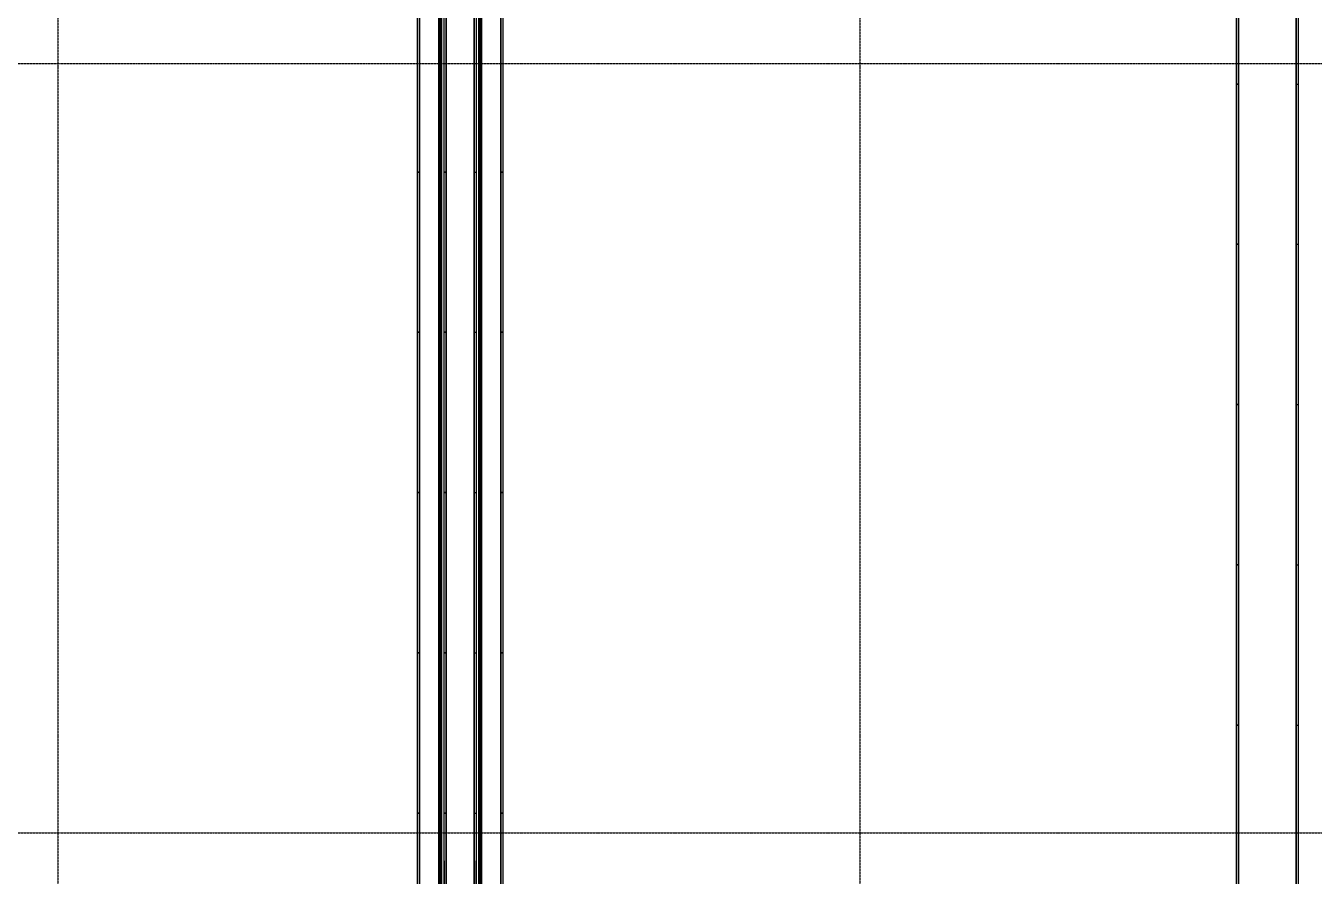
# Model space of a CAD drawing. Header units: inches. Extents: x -21257 to 11444, y 0 to 8704.
# Drawn here: x 4504 to 5468, y 5811 to 6448 of the extents above; entities that cross this region are included whole.
import ezdxf

# ---------------------------------------------------------------- set-up
doc = ezdxf.new("R2010")
doc.units = ezdxf.units.IN
doc.header["$MEASUREMENT"] = 0
doc.linetypes.add('CENTER2', pattern=[1.125, 0.75, -0.125, 0.125, -0.125])
for name, color, linetype in [('100-CONV-LAYOUT', 3, 'Continuous'), ('1000-CONV-LAYOUT', 30, 'Continuous'), ('1000-CONV-LAYOUT-UPPER', 30, 'Continuous'), ('200-CONV-LAYOUT', 4, 'Continuous'), ('300-CONV-LAYOUT', 6, 'Continuous'), ('Bldg_Cline', 8, 'CENTER2')]:
    doc.layers.add(name, color=color, linetype=linetype)

# ---------------------------------------------------------------- blocks, each defined once
blk = doc.blocks.new('Promise-US15-100330-00-10-003 Bldg Colums')
at = {"layer": 'Bldg_Cline'}
for p, q in [((3600, 7192), (3600, 8)), ((4200, 7192), (4200, 8)), ((72, 5904), (6000, 5904)), ((72, 5328), (6000, 5328))]:
    blk.add_line(p, q, dxfattribs=at)

msp = doc.modelspace()

# ---------------------------------------------------------------- linework, layer by layer
at = {"layer": '100-CONV-LAYOUT', "linetype": 'Continuous'}
for p, q in [((4817.06, 6338.27, 29.99), (4818.56, 6338.27, 29.99)), ((4818.56, 6338.27, 23.49), (4817.06, 6338.27, 23.49)), ((4818.56, 6338.27, 29.99), (4818.56, 6338.27, 23.49)), ((4839.56, 6338.27, 29.99), (4841.06, 6338.27, 29.99)), ((4839.56, 6338.27, 29.99), (4839.56, 6338.27, 23.49)), ((4839.56, 6338.27, 23.49), (4841.06, 6338.27, 23.49)), ((4817.06, 6218.27, 30), (4818.56, 6218.27, 30)), ((4818.56, 6218.27, 23.5), (4817.06, 6218.27, 23.5)), ((4818.56, 6218.27, 30), (4818.56, 6218.27, 23.5)), ((4839.56, 6218.27, 30), (4841.06, 6218.27, 30)), ((4839.56, 6218.27, 30), (4839.56, 6218.27, 23.5)), ((4839.56, 6218.27, 23.5), (4841.06, 6218.27, 23.5)), ((4817.06, 6098.27, 30), (4818.56, 6098.27, 30)), ((4818.56, 6098.27, 23.5), (4817.06, 6098.27, 23.5)), ((4818.56, 6098.27, 30), (4818.56, 6098.27, 23.5)), ((4839.56, 6098.27, 30), (4841.06, 6098.27, 30)), ((4839.56, 6098.27, 30), (4839.56, 6098.27, 23.5)), ((4839.56, 6098.27, 23.5), (4841.06, 6098.27, 23.5)), ((4817.06, 5978.27, 30), (4818.56, 5978.27, 30)), ((4818.56, 5978.27, 23.5), (4817.06, 5978.27, 23.5)), ((4818.56, 5978.27, 30), (4818.56, 5978.27, 23.5)), ((4839.56, 5978.27, 30), (4841.06, 5978.27, 30)), ((4839.56, 5978.27, 30), (4839.56, 5978.27, 23.5)), ((4839.56, 5978.27, 23.5), (4841.06, 5978.27, 23.5)), ((4817.06, 5858.27, 30), (4818.56, 5858.27, 30)), ((4818.56, 5858.27, 23.5), (4817.06, 5858.27, 23.5)), ((4818.56, 5858.27, 30), (4818.56, 5858.27, 23.5)), ((4839.56, 5858.27, 30), (4841.06, 5858.27, 30)), ((4839.56, 5858.27, 30), (4839.56, 5858.27, 23.5)), ((4839.56, 5858.27, 23.5), (4841.06, 5858.27, 23.5))]:
    msp.add_line(p, q, dxfattribs=at)
at = {"layer": '100-CONV-LAYOUT'}
for points in [[(4817.06, 4778.27, 23.5), (4817.06, 7238.27, 23.49), (4818.56, 7238.27, 23.49), (4818.56, 4778.27, 23.5)], [(4817.06, 4778.27, 30), (4817.06, 7238.27, 29.99), (4818.56, 7238.27, 29.99), (4818.56, 4778.27, 30)], [(4818.56, 4778.27, 30), (4818.56, 7238.27, 29.99), (4839.56, 7238.27, 29.99), (4839.56, 4778.27, 30)], [(4818.56, 4778.27, 30), (4818.56, 7238.27, 29.99), (4818.56, 7238.27, 23.49), (4818.56, 4778.27, 23.5)], [(4839.56, 4778.27, 30), (4839.56, 7238.27, 29.99), (4839.56, 7238.27, 23.49), (4839.56, 4778.27, 23.5)], [(4839.56, 4778.27, 23.5), (4839.56, 7238.27, 23.49), (4841.06, 7238.27, 23.49), (4841.06, 4778.27, 23.5)], [(4839.56, 4778.27, 30), (4839.56, 7238.27, 29.99), (4841.06, 7238.27, 29.99), (4841.06, 4778.27, 30)], [(4797.06, 4778.27, 26.5), (4797.06, 7154.27, 26.49), (4798.56, 7154.27, 26.49), (4798.56, 4778.27, 26.5)], [(4797.06, 4778.27, 30), (4797.06, 7154.27, 29.99), (4798.56, 7154.27, 29.99), (4798.56, 4778.27, 30)], [(4798.56, 4778.27, 30), (4798.56, 7154.27, 29.99), (4813.56, 7154.27, 29.99), (4813.56, 4778.27, 30)], [(4798.56, 4778.27, 30), (4798.56, 7154.27, 29.99), (4798.56, 7154.27, 26.49), (4798.56, 4778.27, 26.5)], [(4813.56, 4778.27, 30), (4813.56, 7154.27, 29.99), (4813.56, 7154.27, 26.49), (4813.56, 4778.27, 26.5)], [(4813.56, 4778.27, 26.5), (4813.56, 7154.27, 26.49), (4815.06, 7154.27, 26.49), (4815.06, 4778.27, 26.5)], [(4813.56, 4778.27, 30), (4813.56, 7154.27, 29.99), (4815.06, 7154.27, 29.99), (4815.06, 4778.27, 30)], [(4843.06, 4778.27, 26.5), (4843.06, 7154.27, 26.49), (4844.56, 7154.27, 26.49), (4844.56, 4778.27, 26.5)], [(4843.06, 4778.27, 30), (4843.06, 7154.27, 29.99), (4844.56, 7154.27, 29.99), (4844.56, 4778.27, 30)], [(4844.56, 4778.27, 30), (4844.56, 7154.27, 29.99), (4859.56, 7154.27, 29.99), (4859.56, 4778.27, 30)], [(4844.56, 4778.27, 30), (4844.56, 7154.27, 29.99), (4844.56, 7154.27, 26.49), (4844.56, 4778.27, 26.5)], [(4859.56, 4778.27, 30), (4859.56, 7154.27, 29.99), (4859.56, 7154.27, 26.49), (4859.56, 4778.27, 26.5)], [(4859.56, 4778.27, 26.5), (4859.56, 7154.27, 26.49), (4861.06, 7154.27, 26.49), (4861.06, 4778.27, 26.5)], [(4859.56, 4778.27, 30), (4859.56, 7154.27, 29.99), (4861.06, 7154.27, 29.99), (4861.06, 4778.27, 30)], [(4797.06, 6338.27, 29.99), (4797.06, 6338.27, 26.49), (4798.56, 6338.27, 26.49), (4798.56, 6338.27, 29.99)], [(4813.56, 6338.27, 29.99), (4813.56, 6338.27, 26.49), (4815.06, 6338.27, 26.49), (4815.06, 6338.27, 29.99)], [(4843.06, 6338.27, 29.99), (4843.06, 6338.27, 26.49), (4844.56, 6338.27, 26.49), (4844.56, 6338.27, 29.99)], [(4859.56, 6338.27, 29.99), (4859.56, 6338.27, 26.49), (4861.06, 6338.27, 26.49), (4861.06, 6338.27, 29.99)], [(4797.06, 6218.27, 30), (4797.06, 6218.27, 26.5), (4798.56, 6218.27, 26.5), (4798.56, 6218.27, 30)], [(4813.56, 6218.27, 30), (4813.56, 6218.27, 26.5), (4815.06, 6218.27, 26.5), (4815.06, 6218.27, 30)], [(4843.06, 6218.27, 30), (4843.06, 6218.27, 26.5), (4844.56, 6218.27, 26.5), (4844.56, 6218.27, 30)], [(4859.56, 6218.27, 30), (4859.56, 6218.27, 26.5), (4861.06, 6218.27, 26.5), (4861.06, 6218.27, 30)], [(4797.06, 6098.27, 30), (4797.06, 6098.27, 26.5), (4798.56, 6098.27, 26.5), (4798.56, 6098.27, 30)], [(4813.56, 6098.27, 30), (4813.56, 6098.27, 26.5), (4815.06, 6098.27, 26.5), (4815.06, 6098.27, 30)], [(4843.06, 6098.27, 30), (4843.06, 6098.27, 26.5), (4844.56, 6098.27, 26.5), (4844.56, 6098.27, 30)], [(4859.56, 6098.27, 30), (4859.56, 6098.27, 26.5), (4861.06, 6098.27, 26.5), (4861.06, 6098.27, 30)], [(4797.06, 5978.27, 30), (4797.06, 5978.27, 26.5), (4798.56, 5978.27, 26.5), (4798.56, 5978.27, 30)], [(4813.56, 5978.27, 30), (4813.56, 5978.27, 26.5), (4815.06, 5978.27, 26.5), (4815.06, 5978.27, 30)], [(4843.06, 5978.27, 30), (4843.06, 5978.27, 26.5), (4844.56, 5978.27, 26.5), (4844.56, 5978.27, 30)], [(4859.56, 5978.27, 30), (4859.56, 5978.27, 26.5), (4861.06, 5978.27, 26.5), (4861.06, 5978.27, 30)], [(4797.06, 5858.27, 30), (4797.06, 5858.27, 26.5), (4798.56, 5858.27, 26.5), (4798.56, 5858.27, 30)], [(4813.56, 5858.27, 30), (4813.56, 5858.27, 26.5), (4815.06, 5858.27, 26.5), (4815.06, 5858.27, 30)], [(4843.06, 5858.27, 30), (4843.06, 5858.27, 26.5), (4844.56, 5858.27, 26.5), (4844.56, 5858.27, 30)], [(4859.56, 5858.27, 30), (4859.56, 5858.27, 26.5), (4861.06, 5858.27, 26.5), (4861.06, 5858.27, 30)]]:
    msp.add_3dface(points, dxfattribs=at)
at = {"layer": '1000-CONV-LAYOUT', "linetype": 'Continuous'}
for p, q in [((4814.6, 6437.26, 69), (4813.1, 6437.26, 69)), ((4814.6, 6437.26, 65), (4813.1, 6437.26, 65)), ((4814.6, 6437.26, 69), (4814.6, 6437.26, 65)), ((4845.1, 6437.26, 69), (4843.6, 6437.26, 69)), ((4843.6, 6437.26, 69), (4843.6, 6437.26, 65)), ((4843.6, 6437.26, 65), (4845.1, 6437.26, 65)), ((5410.1, 6404.15, 336), (5411.6, 6404.15, 336)), ((5411.6, 6404.15, 328.5), (5410.1, 6404.15, 328.5)), ((5411.6, 6404.15, 336), (5411.6, 6404.15, 328.5)), ((5454.6, 6404.15, 336), (5456.1, 6404.15, 336)), ((5454.6, 6404.15, 336), (5454.6, 6404.15, 328.5)), ((5454.6, 6404.15, 328.5), (5456.1, 6404.15, 328.5)), ((4814.6, 6317.26, 69), (4813.1, 6317.26, 69)), ((4814.6, 6317.26, 65), (4813.1, 6317.26, 65)), ((4814.6, 6317.26, 69), (4814.6, 6317.26, 65)), ((4845.1, 6317.26, 69), (4843.6, 6317.26, 69)), ((4843.6, 6317.26, 69), (4843.6, 6317.26, 65)), ((4843.6, 6317.26, 65), (4845.1, 6317.26, 65)), ((5410.1, 6284.15, 336), (5411.6, 6284.15, 336)), ((5411.6, 6284.15, 328.5), (5410.1, 6284.15, 328.5)), ((5411.6, 6284.15, 336), (5411.6, 6284.15, 328.5)), ((5454.6, 6284.15, 336), (5456.1, 6284.15, 336)), ((5454.6, 6284.15, 336), (5454.6, 6284.15, 328.5)), ((5454.6, 6284.15, 328.5), (5456.1, 6284.15, 328.5)), ((4814.6, 6197.26, 69), (4813.1, 6197.26, 69)), ((4814.6, 6197.26, 65), (4813.1, 6197.26, 65)), ((4814.6, 6197.26, 69), (4814.6, 6197.26, 65)), ((4845.1, 6197.26, 69), (4843.6, 6197.26, 69)), ((4843.6, 6197.26, 69), (4843.6, 6197.26, 65)), ((4843.6, 6197.26, 65), (4845.1, 6197.26, 65)), ((5410.1, 6164.15, 336), (5411.6, 6164.15, 336)), ((5411.6, 6164.15, 328.5), (5410.1, 6164.15, 328.5)), ((5411.6, 6164.15, 336), (5411.6, 6164.15, 328.5)), ((5454.6, 6164.15, 336), (5456.1, 6164.15, 336)), ((5454.6, 6164.15, 336), (5454.6, 6164.15, 328.5)), ((5454.6, 6164.15, 328.5), (5456.1, 6164.15, 328.5)), ((4814.6, 6077.26, 69), (4813.1, 6077.26, 69)), ((4814.6, 6077.26, 65), (4813.1, 6077.26, 65)), ((4814.6, 6077.26, 69), (4814.6, 6077.26, 65)), ((4845.1, 6077.26, 69), (4843.6, 6077.26, 69)), ((4843.6, 6077.26, 69), (4843.6, 6077.26, 65)), ((4843.6, 6077.26, 65), (4845.1, 6077.26, 65)), ((5410.1, 6044.15, 336), (5411.6, 6044.15, 336)), ((5411.6, 6044.15, 328.5), (5410.1, 6044.15, 328.5)), ((5411.6, 6044.15, 336), (5411.6, 6044.15, 328.5)), ((5454.6, 6044.15, 336), (5456.1, 6044.15, 336)), ((5454.6, 6044.15, 336), (5454.6, 6044.15, 328.5)), ((5454.6, 6044.15, 328.5), (5456.1, 6044.15, 328.5)), ((4814.6, 5957.26, 69), (4813.1, 5957.26, 69)), ((4814.6, 5957.26, 65), (4813.1, 5957.26, 65)), ((4814.6, 5957.26, 69), (4814.6, 5957.26, 65)), ((4845.1, 5957.26, 69), (4843.6, 5957.26, 69)), ((4843.6, 5957.26, 69), (4843.6, 5957.26, 65)), ((4843.6, 5957.26, 65), (4845.1, 5957.26, 65)), ((5410.1, 5924.15, 336), (5411.6, 5924.15, 336)), ((5411.6, 5924.15, 328.5), (5410.1, 5924.15, 328.5)), ((5411.6, 5924.15, 336), (5411.6, 5924.15, 328.5)), ((5454.6, 5924.15, 336), (5456.1, 5924.15, 336)), ((5454.6, 5924.15, 336), (5454.6, 5924.15, 328.5)), ((5454.6, 5924.15, 328.5), (5456.1, 5924.15, 328.5)), ((4814.6, 5837.26, 69), (4813.1, 5837.26, 69)), ((4814.6, 5837.26, 65), (4813.1, 5837.26, 65)), ((4814.6, 5837.26, 69), (4814.6, 5837.26, 65)), ((4845.1, 5837.26, 69), (4843.6, 5837.26, 69)), ((4843.6, 5837.26, 69), (4843.6, 5837.26, 65)), ((4843.6, 5837.26, 65), (4845.1, 5837.26, 65))]:
    msp.add_line(p, q, dxfattribs=at)
at = {"layer": '1000-CONV-LAYOUT'}
for points in [[(4814.6, 7157.26, 69), (4814.6, 4901.26, 69), (4813.1, 4901.26, 69), (4813.1, 7157.26, 69)], [(4814.6, 7157.26, 65), (4814.6, 4901.26, 65), (4813.1, 4901.26, 65), (4813.1, 7157.26, 65)], [(4814.6, 7157.26, 69), (4814.6, 4901.26, 69), (4814.6, 4901.26, 65), (4814.6, 7157.26, 65)], [(4843.6, 7157.26, 69), (4843.6, 4901.26, 69), (4814.6, 4901.26, 69), (4814.6, 7157.26, 69)], [(4845.1, 7157.26, 69), (4845.1, 4901.26, 69), (4843.6, 4901.26, 69), (4843.6, 7157.26, 69)], [(4845.1, 7157.26, 65), (4845.1, 4901.26, 65), (4843.6, 4901.26, 65), (4843.6, 7157.26, 65)], [(4843.6, 7157.26, 69), (4843.6, 4901.26, 69), (4843.6, 4901.26, 65), (4843.6, 7157.26, 65)], [(5410.1, 4124.15, 328.5), (5410.1, 6524.15, 328.5), (5411.6, 6524.15, 328.5), (5411.6, 4124.15, 328.5)], [(5410.1, 4124.15, 336), (5410.1, 6524.15, 336), (5411.6, 6524.15, 336), (5411.6, 4124.15, 336)], [(5411.6, 4124.15, 336), (5411.6, 6524.15, 336), (5454.6, 6524.15, 336), (5454.6, 4124.15, 336)], [(5411.6, 4124.15, 336), (5411.6, 6524.15, 336), (5411.6, 6524.15, 328.5), (5411.6, 4124.15, 328.5)], [(5454.6, 4124.15, 336), (5454.6, 6524.15, 336), (5454.6, 6524.15, 328.5), (5454.6, 4124.15, 328.5)], [(5454.6, 4124.15, 328.5), (5454.6, 6524.15, 328.5), (5456.1, 6524.15, 328.5), (5456.1, 4124.15, 328.5)], [(5454.6, 4124.15, 336), (5454.6, 6524.15, 336), (5456.1, 6524.15, 336), (5456.1, 4124.15, 336)]]:
    msp.add_3dface(points, dxfattribs=at)
at = {"layer": '1000-CONV-LAYOUT-UPPER', "linetype": 'Continuous'}
for p, q in [((4814.6, 6437.26, 177), (4813.1, 6437.26, 177)), ((4814.6, 6437.26, 173), (4813.1, 6437.26, 173)), ((4814.6, 6437.26, 177), (4814.6, 6437.26, 173)), ((4845.1, 6437.26, 177), (4843.6, 6437.26, 177)), ((4843.6, 6437.26, 177), (4843.6, 6437.26, 173)), ((4843.6, 6437.26, 173), (4845.1, 6437.26, 173)), ((4814.6, 6317.26, 177), (4813.1, 6317.26, 177)), ((4814.6, 6317.26, 173), (4813.1, 6317.26, 173)), ((4814.6, 6317.26, 177), (4814.6, 6317.26, 173)), ((4845.1, 6317.26, 177), (4843.6, 6317.26, 177)), ((4843.6, 6317.26, 177), (4843.6, 6317.26, 173)), ((4843.6, 6317.26, 173), (4845.1, 6317.26, 173)), ((4814.6, 6197.26, 177), (4813.1, 6197.26, 177)), ((4814.6, 6197.26, 173), (4813.1, 6197.26, 173)), ((4814.6, 6197.26, 177), (4814.6, 6197.26, 173)), ((4845.1, 6197.26, 177), (4843.6, 6197.26, 177)), ((4843.6, 6197.26, 177), (4843.6, 6197.26, 173)), ((4843.6, 6197.26, 173), (4845.1, 6197.26, 173)), ((4814.6, 6077.26, 177), (4813.1, 6077.26, 177)), ((4814.6, 6077.26, 173), (4813.1, 6077.26, 173)), ((4814.6, 6077.26, 177), (4814.6, 6077.26, 173)), ((4845.1, 6077.26, 177), (4843.6, 6077.26, 177)), ((4843.6, 6077.26, 177), (4843.6, 6077.26, 173)), ((4843.6, 6077.26, 173), (4845.1, 6077.26, 173)), ((4814.6, 5957.26, 177), (4813.1, 5957.26, 177)), ((4814.6, 5957.26, 173), (4813.1, 5957.26, 173)), ((4814.6, 5957.26, 177), (4814.6, 5957.26, 173)), ((4845.1, 5957.26, 177), (4843.6, 5957.26, 177)), ((4843.6, 5957.26, 177), (4843.6, 5957.26, 173)), ((4843.6, 5957.26, 173), (4845.1, 5957.26, 173)), ((4814.6, 5837.26, 177), (4813.1, 5837.26, 177)), ((4814.6, 5837.26, 173), (4813.1, 5837.26, 173)), ((4814.6, 5837.26, 177), (4814.6, 5837.26, 173)), ((4845.1, 5837.26, 177), (4843.6, 5837.26, 177)), ((4843.6, 5837.26, 177), (4843.6, 5837.26, 173)), ((4843.6, 5837.26, 173), (4845.1, 5837.26, 173))]:
    msp.add_line(p, q, dxfattribs=at)
at = {"layer": '1000-CONV-LAYOUT-UPPER'}
for points in [[(4814.6, 7157.26, 173), (4814.6, 4733.26, 173), (4813.1, 4733.26, 173), (4813.1, 7157.26, 173)], [(4814.6, 7157.26, 177), (4814.6, 4733.26, 177), (4813.1, 4733.26, 177), (4813.1, 7157.26, 177)], [(4843.6, 7157.26, 177), (4843.6, 4733.26, 177), (4814.6, 4733.26, 177), (4814.6, 7157.26, 177)], [(4814.6, 7157.26, 177), (4814.6, 4733.26, 177), (4814.6, 4733.26, 173), (4814.6, 7157.26, 173)], [(4843.6, 7157.26, 177), (4843.6, 4733.26, 177), (4843.6, 4733.26, 173), (4843.6, 7157.26, 173)], [(4845.1, 7157.26, 173), (4845.1, 4733.26, 173), (4843.6, 4733.26, 173), (4843.6, 7157.26, 173)], [(4845.1, 7157.26, 177), (4845.1, 4733.26, 177), (4843.6, 4733.26, 177), (4843.6, 7157.26, 177)]]:
    msp.add_3dface(points, dxfattribs=at)
at = {"layer": '200-CONV-LAYOUT', "linetype": 'Continuous'}
for p, q in [((4817.06, 6338.27, 137.99), (4818.56, 6338.27, 137.99)), ((4818.56, 6338.27, 131.49), (4817.06, 6338.27, 131.49)), ((4818.56, 6338.27, 137.99), (4818.56, 6338.27, 131.49)), ((4839.56, 6338.27, 137.99), (4841.06, 6338.27, 137.99)), ((4839.56, 6338.27, 137.99), (4839.56, 6338.27, 131.49)), ((4839.56, 6338.27, 131.49), (4841.06, 6338.27, 131.49)), ((4817.06, 6218.27, 138), (4818.56, 6218.27, 138)), ((4818.56, 6218.27, 131.5), (4817.06, 6218.27, 131.5)), ((4818.56, 6218.27, 138), (4818.56, 6218.27, 131.5)), ((4839.56, 6218.27, 138), (4841.06, 6218.27, 138)), ((4839.56, 6218.27, 138), (4839.56, 6218.27, 131.5)), ((4839.56, 6218.27, 131.5), (4841.06, 6218.27, 131.5)), ((4817.06, 6098.27, 138), (4818.56, 6098.27, 138)), ((4818.56, 6098.27, 131.5), (4817.06, 6098.27, 131.5)), ((4818.56, 6098.27, 138), (4818.56, 6098.27, 131.5)), ((4839.56, 6098.27, 138), (4841.06, 6098.27, 138)), ((4839.56, 6098.27, 138), (4839.56, 6098.27, 131.5)), ((4839.56, 6098.27, 131.5), (4841.06, 6098.27, 131.5)), ((4817.06, 5978.27, 138), (4818.56, 5978.27, 138)), ((4818.56, 5978.27, 131.5), (4817.06, 5978.27, 131.5)), ((4818.56, 5978.27, 138), (4818.56, 5978.27, 131.5)), ((4839.56, 5978.27, 138), (4841.06, 5978.27, 138)), ((4839.56, 5978.27, 138), (4839.56, 5978.27, 131.5)), ((4839.56, 5978.27, 131.5), (4841.06, 5978.27, 131.5)), ((4817.06, 5858.27, 138), (4818.56, 5858.27, 138)), ((4818.56, 5858.27, 131.5), (4817.06, 5858.27, 131.5)), ((4818.56, 5858.27, 138), (4818.56, 5858.27, 131.5)), ((4839.56, 5858.27, 138), (4841.06, 5858.27, 138)), ((4839.56, 5858.27, 138), (4839.56, 5858.27, 131.5)), ((4839.56, 5858.27, 131.5), (4841.06, 5858.27, 131.5))]:
    msp.add_line(p, q, dxfattribs=at)
at = {"layer": '200-CONV-LAYOUT'}
for points in [[(4817.06, 4778.27, 131.5), (4817.06, 7058.27, 131.49), (4818.56, 7058.27, 131.49), (4818.56, 4778.27, 131.5)], [(4817.06, 4778.27, 138), (4817.06, 7058.27, 137.99), (4818.56, 7058.27, 137.99), (4818.56, 4778.27, 138)], [(4818.56, 4778.27, 138), (4818.56, 7058.27, 137.99), (4839.56, 7058.27, 137.99), (4839.56, 4778.27, 138)], [(4818.56, 4778.27, 138), (4818.56, 7058.27, 137.99), (4818.56, 7058.27, 131.49), (4818.56, 4778.27, 131.5)], [(4839.56, 4778.27, 138), (4839.56, 7058.27, 137.99), (4839.56, 7058.27, 131.49), (4839.56, 4778.27, 131.5)], [(4839.56, 4778.27, 131.5), (4839.56, 7058.27, 131.49), (4841.06, 7058.27, 131.49), (4841.06, 4778.27, 131.5)], [(4839.56, 4778.27, 138), (4839.56, 7058.27, 137.99), (4841.06, 7058.27, 137.99), (4841.06, 4778.27, 138)], [(4797.06, 4778.27, 134.5), (4797.06, 7010.27, 134.49), (4798.56, 7010.27, 134.49), (4798.56, 4778.27, 134.5)], [(4797.06, 4778.27, 138), (4797.06, 7010.27, 137.99), (4798.56, 7010.27, 137.99), (4798.56, 4778.27, 138)], [(4798.56, 4778.27, 138), (4798.56, 7010.27, 137.99), (4813.56, 7010.27, 137.99), (4813.56, 4778.27, 138)], [(4798.56, 4778.27, 138), (4798.56, 7010.27, 137.99), (4798.56, 7010.27, 134.49), (4798.56, 4778.27, 134.5)], [(4813.56, 4778.27, 138), (4813.56, 7010.27, 137.99), (4813.56, 7010.27, 134.49), (4813.56, 4778.27, 134.5)], [(4813.56, 4778.27, 134.5), (4813.56, 7010.27, 134.49), (4815.06, 7010.27, 134.49), (4815.06, 4778.27, 134.5)], [(4813.56, 4778.27, 138), (4813.56, 7010.27, 137.99), (4815.06, 7010.27, 137.99), (4815.06, 4778.27, 138)], [(4843.06, 4778.27, 134.5), (4843.06, 7010.27, 134.49), (4844.56, 7010.27, 134.49), (4844.56, 4778.27, 134.5)], [(4843.06, 4778.27, 138), (4843.06, 7010.27, 137.99), (4844.56, 7010.27, 137.99), (4844.56, 4778.27, 138)], [(4844.56, 4778.27, 138), (4844.56, 7010.27, 137.99), (4859.56, 7010.27, 137.99), (4859.56, 4778.27, 138)], [(4844.56, 4778.27, 138), (4844.56, 7010.27, 137.99), (4844.56, 7010.27, 134.49), (4844.56, 4778.27, 134.5)], [(4859.56, 4778.27, 138), (4859.56, 7010.27, 137.99), (4859.56, 7010.27, 134.49), (4859.56, 4778.27, 134.5)], [(4859.56, 4778.27, 134.5), (4859.56, 7010.27, 134.49), (4861.06, 7010.27, 134.49), (4861.06, 4778.27, 134.5)], [(4859.56, 4778.27, 138), (4859.56, 7010.27, 137.99), (4861.06, 7010.27, 137.99), (4861.06, 4778.27, 138)], [(4797.06, 6338.27, 137.99), (4797.06, 6338.27, 134.49), (4798.56, 6338.27, 134.49), (4798.56, 6338.27, 137.99)], [(4813.56, 6338.27, 137.99), (4813.56, 6338.27, 134.49), (4815.06, 6338.27, 134.49), (4815.06, 6338.27, 137.99)], [(4843.06, 6338.27, 137.99), (4843.06, 6338.27, 134.49), (4844.56, 6338.27, 134.49), (4844.56, 6338.27, 137.99)], [(4859.56, 6338.27, 137.99), (4859.56, 6338.27, 134.49), (4861.06, 6338.27, 134.49), (4861.06, 6338.27, 137.99)], [(4797.06, 6218.27, 138), (4797.06, 6218.27, 134.5), (4798.56, 6218.27, 134.5), (4798.56, 6218.27, 138)], [(4813.56, 6218.27, 138), (4813.56, 6218.27, 134.5), (4815.06, 6218.27, 134.5), (4815.06, 6218.27, 138)], [(4843.06, 6218.27, 138), (4843.06, 6218.27, 134.5), (4844.56, 6218.27, 134.5), (4844.56, 6218.27, 138)], [(4859.56, 6218.27, 138), (4859.56, 6218.27, 134.5), (4861.06, 6218.27, 134.5), (4861.06, 6218.27, 138)], [(4797.06, 6098.27, 138), (4797.06, 6098.27, 134.5), (4798.56, 6098.27, 134.5), (4798.56, 6098.27, 138)], [(4813.56, 6098.27, 138), (4813.56, 6098.27, 134.5), (4815.06, 6098.27, 134.5), (4815.06, 6098.27, 138)], [(4843.06, 6098.27, 138), (4843.06, 6098.27, 134.5), (4844.56, 6098.27, 134.5), (4844.56, 6098.27, 138)], [(4859.56, 6098.27, 138), (4859.56, 6098.27, 134.5), (4861.06, 6098.27, 134.5), (4861.06, 6098.27, 138)], [(4797.06, 5978.27, 138), (4797.06, 5978.27, 134.5), (4798.56, 5978.27, 134.5), (4798.56, 5978.27, 138)], [(4813.56, 5978.27, 138), (4813.56, 5978.27, 134.5), (4815.06, 5978.27, 134.5), (4815.06, 5978.27, 138)], [(4843.06, 5978.27, 138), (4843.06, 5978.27, 134.5), (4844.56, 5978.27, 134.5), (4844.56, 5978.27, 138)], [(4859.56, 5978.27, 138), (4859.56, 5978.27, 134.5), (4861.06, 5978.27, 134.5), (4861.06, 5978.27, 138)], [(4797.06, 5858.27, 138), (4797.06, 5858.27, 134.5), (4798.56, 5858.27, 134.5), (4798.56, 5858.27, 138)], [(4813.56, 5858.27, 138), (4813.56, 5858.27, 134.5), (4815.06, 5858.27, 134.5), (4815.06, 5858.27, 138)], [(4843.06, 5858.27, 138), (4843.06, 5858.27, 134.5), (4844.56, 5858.27, 134.5), (4844.56, 5858.27, 138)], [(4859.56, 5858.27, 138), (4859.56, 5858.27, 134.5), (4861.06, 5858.27, 134.5), (4861.06, 5858.27, 138)], [(4817.06, 5822.52, 131.5), (4817.06, 5822.52, 119.18), (4817.06, 5784.27, 119.18), (4817.06, 5784.27, 131.5)], [(4841.06, 5822.52, 131.5), (4841.06, 5822.52, 119.18), (4841.06, 5784.27, 119.18), (4841.06, 5784.27, 131.5)]]:
    msp.add_3dface(points, dxfattribs=at)
at = {"layer": '300-CONV-LAYOUT', "linetype": 'Continuous'}
for p, q in [((4817.06, 6338.27, 245.99), (4818.56, 6338.27, 245.99)), ((4818.56, 6338.27, 239.49), (4817.06, 6338.27, 239.49)), ((4818.56, 6338.27, 245.99), (4818.56, 6338.27, 239.49)), ((4839.56, 6338.27, 245.99), (4841.06, 6338.27, 245.99)), ((4839.56, 6338.27, 245.99), (4839.56, 6338.27, 239.49)), ((4839.56, 6338.27, 239.49), (4841.06, 6338.27, 239.49)), ((4817.06, 6218.27, 246), (4818.56, 6218.27, 246)), ((4818.56, 6218.27, 239.5), (4817.06, 6218.27, 239.5)), ((4818.56, 6218.27, 246), (4818.56, 6218.27, 239.5)), ((4839.56, 6218.27, 246), (4841.06, 6218.27, 246)), ((4839.56, 6218.27, 246), (4839.56, 6218.27, 239.5)), ((4839.56, 6218.27, 239.5), (4841.06, 6218.27, 239.5)), ((4817.06, 6098.27, 246), (4818.56, 6098.27, 246)), ((4818.56, 6098.27, 239.5), (4817.06, 6098.27, 239.5)), ((4818.56, 6098.27, 246), (4818.56, 6098.27, 239.5)), ((4839.56, 6098.27, 246), (4841.06, 6098.27, 246)), ((4839.56, 6098.27, 246), (4839.56, 6098.27, 239.5)), ((4839.56, 6098.27, 239.5), (4841.06, 6098.27, 239.5)), ((4817.06, 5978.27, 246), (4818.56, 5978.27, 246)), ((4818.56, 5978.27, 239.5), (4817.06, 5978.27, 239.5)), ((4818.56, 5978.27, 246), (4818.56, 5978.27, 239.5)), ((4839.56, 5978.27, 246), (4841.06, 5978.27, 246)), ((4839.56, 5978.27, 246), (4839.56, 5978.27, 239.5)), ((4839.56, 5978.27, 239.5), (4841.06, 5978.27, 239.5)), ((4817.06, 5858.27, 246), (4818.56, 5858.27, 246)), ((4818.56, 5858.27, 239.5), (4817.06, 5858.27, 239.5)), ((4818.56, 5858.27, 246), (4818.56, 5858.27, 239.5)), ((4839.56, 5858.27, 246), (4841.06, 5858.27, 246)), ((4839.56, 5858.27, 246), (4839.56, 5858.27, 239.5)), ((4839.56, 5858.27, 239.5), (4841.06, 5858.27, 239.5))]:
    msp.add_line(p, q, dxfattribs=at)
at = {"layer": '300-CONV-LAYOUT'}
for points in [[(4797.06, 4778.27, 242.5), (4797.06, 7058.27, 242.49), (4798.56, 7058.27, 242.49), (4798.56, 4778.27, 242.5)], [(4797.06, 4778.27, 246), (4797.06, 7058.27, 245.99), (4798.56, 7058.27, 245.99), (4798.56, 4778.27, 246)], [(4798.56, 4778.27, 246), (4798.56, 7058.27, 245.99), (4813.56, 7058.27, 245.99), (4813.56, 4778.27, 246)], [(4798.56, 4778.27, 246), (4798.56, 7058.27, 245.99), (4798.56, 7058.27, 242.49), (4798.56, 4778.27, 242.5)], [(4813.56, 4778.27, 246), (4813.56, 7058.27, 245.99), (4813.56, 7058.27, 242.49), (4813.56, 4778.27, 242.5)], [(4813.56, 4778.27, 242.5), (4813.56, 7058.27, 242.49), (4815.06, 7058.27, 242.49), (4815.06, 4778.27, 242.5)], [(4813.56, 4778.27, 246), (4813.56, 7058.27, 245.99), (4815.06, 7058.27, 245.99), (4815.06, 4778.27, 246)], [(4843.06, 4778.27, 242.5), (4843.06, 7058.27, 242.49), (4844.56, 7058.27, 242.49), (4844.56, 4778.27, 242.5)], [(4843.06, 4778.27, 246), (4843.06, 7058.27, 245.99), (4844.56, 7058.27, 245.99), (4844.56, 4778.27, 246)], [(4844.56, 4778.27, 246), (4844.56, 7058.27, 245.99), (4859.56, 7058.27, 245.99), (4859.56, 4778.27, 246)], [(4844.56, 4778.27, 246), (4844.56, 7058.27, 245.99), (4844.56, 7058.27, 242.49), (4844.56, 4778.27, 242.5)], [(4859.56, 4778.27, 246), (4859.56, 7058.27, 245.99), (4859.56, 7058.27, 242.49), (4859.56, 4778.27, 242.5)], [(4859.56, 4778.27, 242.5), (4859.56, 7058.27, 242.49), (4861.06, 7058.27, 242.49), (4861.06, 4778.27, 242.5)], [(4859.56, 4778.27, 246), (4859.56, 7058.27, 245.99), (4861.06, 7058.27, 245.99), (4861.06, 4778.27, 246)], [(4817.06, 4778.27, 239.5), (4817.06, 6818.27, 239.49), (4818.56, 6818.27, 239.49), (4818.56, 4778.27, 239.5)], [(4817.06, 4778.27, 246), (4817.06, 6818.27, 245.99), (4818.56, 6818.27, 245.99), (4818.56, 4778.27, 246)], [(4818.56, 4778.27, 246), (4818.56, 6818.27, 245.99), (4839.56, 6818.27, 245.99), (4839.56, 4778.27, 246)], [(4818.56, 4778.27, 246), (4818.56, 6818.27, 245.99), (4818.56, 6818.27, 239.49), (4818.56, 4778.27, 239.5)], [(4839.56, 4778.27, 246), (4839.56, 6818.27, 245.99), (4839.56, 6818.27, 239.49), (4839.56, 4778.27, 239.5)], [(4839.56, 4778.27, 239.5), (4839.56, 6818.27, 239.49), (4841.06, 6818.27, 239.49), (4841.06, 4778.27, 239.5)], [(4839.56, 4778.27, 246), (4839.56, 6818.27, 245.99), (4841.06, 6818.27, 245.99), (4841.06, 4778.27, 246)], [(4797.06, 6338.27, 245.99), (4797.06, 6338.27, 242.49), (4798.56, 6338.27, 242.49), (4798.56, 6338.27, 245.99)], [(4813.56, 6338.27, 245.99), (4813.56, 6338.27, 242.49), (4815.06, 6338.27, 242.49), (4815.06, 6338.27, 245.99)], [(4843.06, 6338.27, 245.99), (4843.06, 6338.27, 242.49), (4844.56, 6338.27, 242.49), (4844.56, 6338.27, 245.99)], [(4859.56, 6338.27, 245.99), (4859.56, 6338.27, 242.49), (4861.06, 6338.27, 242.49), (4861.06, 6338.27, 245.99)], [(4797.06, 6218.27, 246), (4797.06, 6218.27, 242.5), (4798.56, 6218.27, 242.5), (4798.56, 6218.27, 246)], [(4813.56, 6218.27, 246), (4813.56, 6218.27, 242.5), (4815.06, 6218.27, 242.5), (4815.06, 6218.27, 246)], [(4843.06, 6218.27, 246), (4843.06, 6218.27, 242.5), (4844.56, 6218.27, 242.5), (4844.56, 6218.27, 246)], [(4859.56, 6218.27, 246), (4859.56, 6218.27, 242.5), (4861.06, 6218.27, 242.5), (4861.06, 6218.27, 246)], [(4797.06, 6098.27, 246), (4797.06, 6098.27, 242.5), (4798.56, 6098.27, 242.5), (4798.56, 6098.27, 246)], [(4813.56, 6098.27, 246), (4813.56, 6098.27, 242.5), (4815.06, 6098.27, 242.5), (4815.06, 6098.27, 246)], [(4843.06, 6098.27, 246), (4843.06, 6098.27, 242.5), (4844.56, 6098.27, 242.5), (4844.56, 6098.27, 246)], [(4859.56, 6098.27, 246), (4859.56, 6098.27, 242.5), (4861.06, 6098.27, 242.5), (4861.06, 6098.27, 246)], [(4797.06, 5978.27, 246), (4797.06, 5978.27, 242.5), (4798.56, 5978.27, 242.5), (4798.56, 5978.27, 246)], [(4813.56, 5978.27, 246), (4813.56, 5978.27, 242.5), (4815.06, 5978.27, 242.5), (4815.06, 5978.27, 246)], [(4843.06, 5978.27, 246), (4843.06, 5978.27, 242.5), (4844.56, 5978.27, 242.5), (4844.56, 5978.27, 246)], [(4859.56, 5978.27, 246), (4859.56, 5978.27, 242.5), (4861.06, 5978.27, 242.5), (4861.06, 5978.27, 246)], [(4797.06, 5858.27, 246), (4797.06, 5858.27, 242.5), (4798.56, 5858.27, 242.5), (4798.56, 5858.27, 246)], [(4813.56, 5858.27, 246), (4813.56, 5858.27, 242.5), (4815.06, 5858.27, 242.5), (4815.06, 5858.27, 246)], [(4843.06, 5858.27, 246), (4843.06, 5858.27, 242.5), (4844.56, 5858.27, 242.5), (4844.56, 5858.27, 246)], [(4859.56, 5858.27, 246), (4859.56, 5858.27, 242.5), (4861.06, 5858.27, 242.5), (4861.06, 5858.27, 246)]]:
    msp.add_3dface(points, dxfattribs=at)

# ---------------------------------------------------------------- block references
msp.add_blockref('Promise-US15-100330-00-10-003 Bldg Colums', (928.05, 515.51))

doc.saveas('drawing.dxf')
